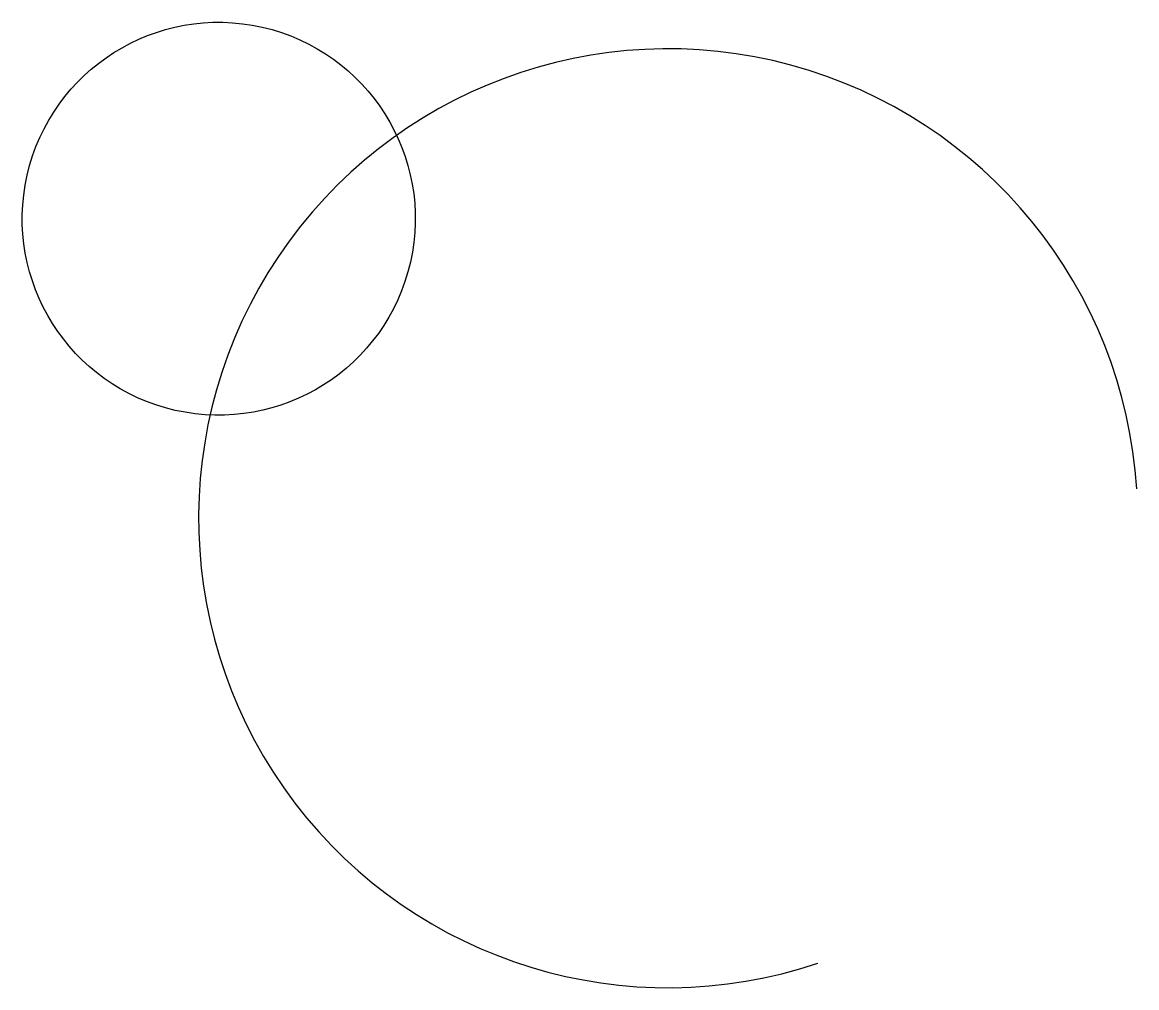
# Model space of a CAD drawing. Extents: x 132 to 385, y 551 to 771.
import ezdxf

# ---------------------------------------------------------------- set-up
doc = ezdxf.new("R2010")
doc.units = 0

msp = doc.modelspace()

# ---------------------------------------------------------------- linework, layer by layer
at = {"layer": 'layer-1', "color": 40}
for centre, radius, start, end in [((177, 726), 44.6, 257.2288, 617.2288), ((279, 658), 106.57, 3.5763, 288.605), ((307, 734), 0, 241.6992, 601.6992)]:
    msp.add_arc(centre, radius, start, end, dxfattribs=at)

doc.saveas('drawing.dxf')
